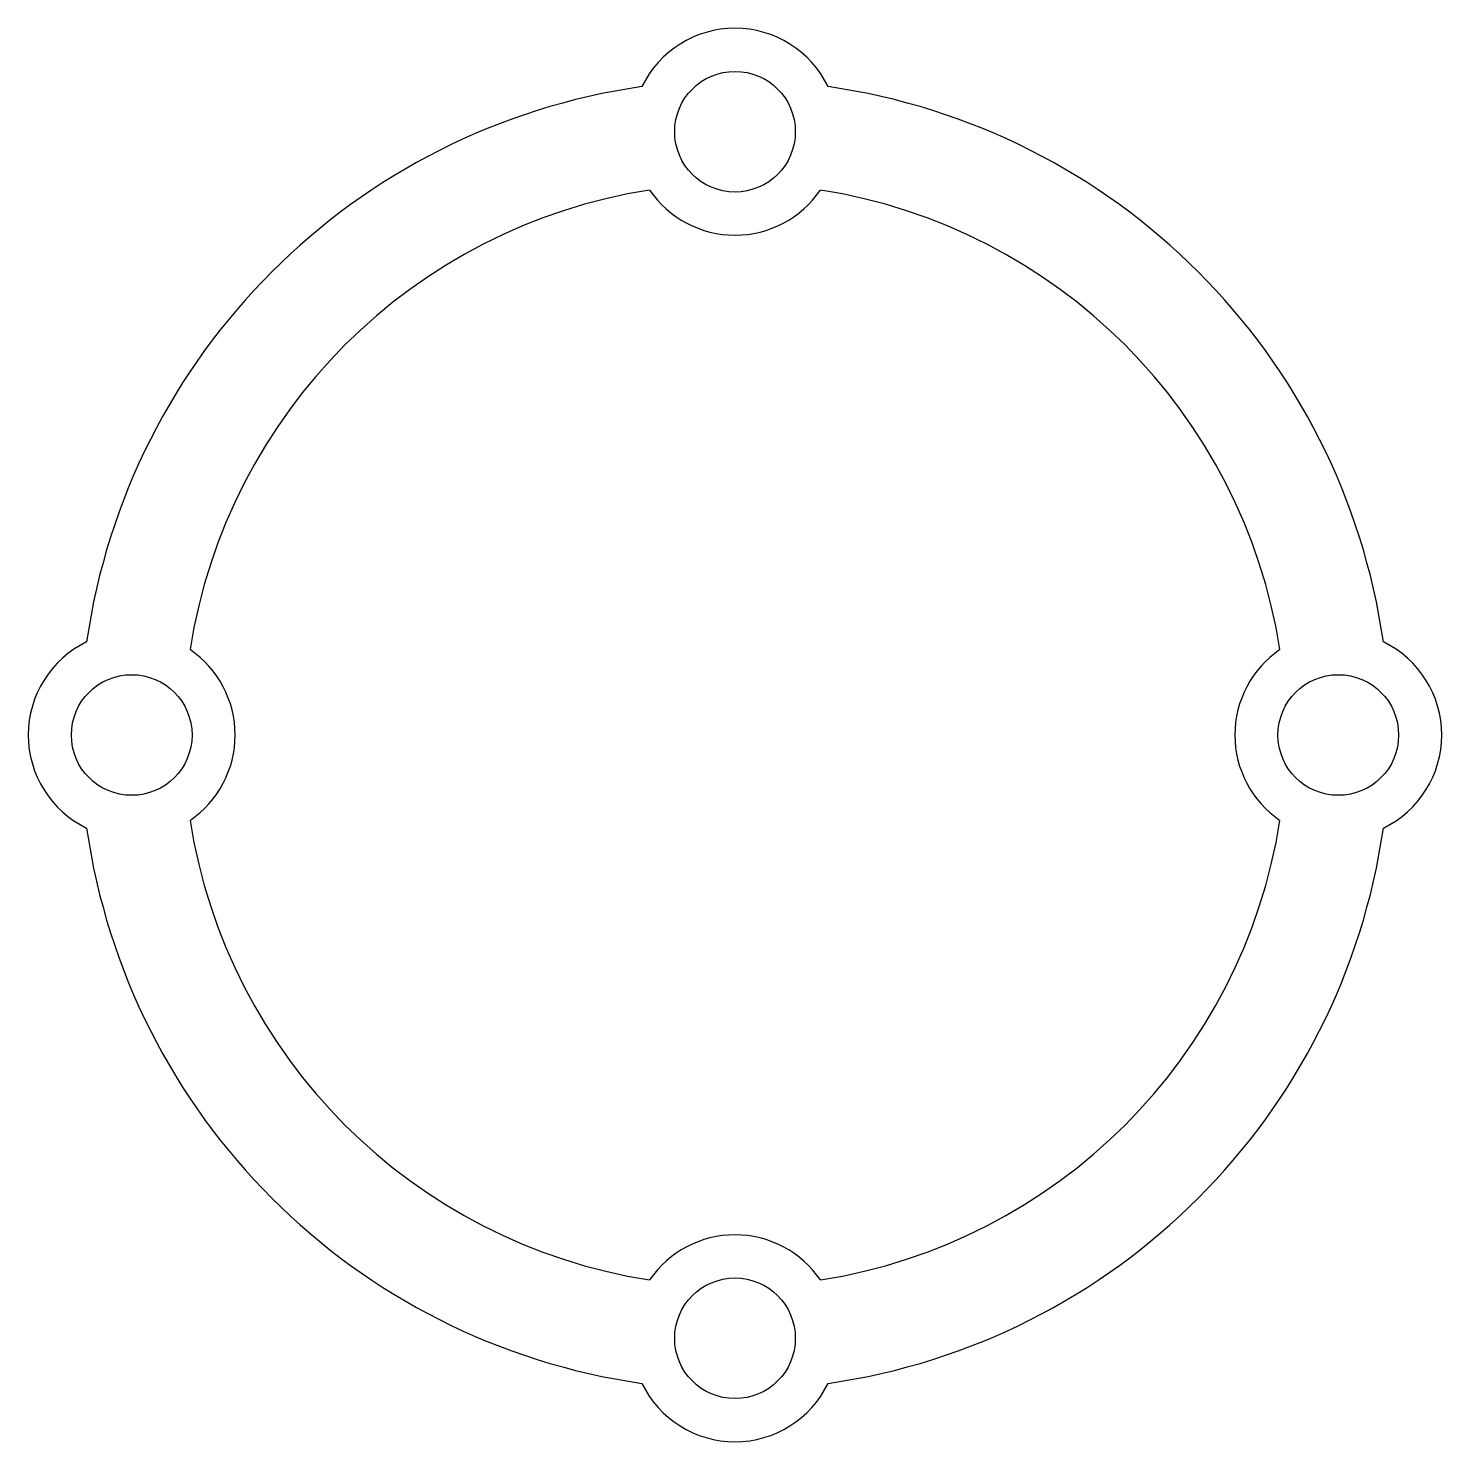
# Model space of a CAD drawing. Extents: x -20.5 to 20.5, y -20.5 to 20.5.
import ezdxf

# ---------------------------------------------------------------- set-up
doc = ezdxf.new("R2010")
doc.units = 0
doc.layers.add('VISIBLE', color=7, linetype='CONTINUOUS')

msp = doc.modelspace()

# ---------------------------------------------------------------- linework, layer by layer
at = {"layer": 'VISIBLE'}
for centre in [(0, 17.5), (-17.5, 0), (17.5, 0), (0, -17.5)]:
    msp.add_circle(centre, 1.75, dxfattribs=at)
for centre, radius, start, end in [((0, 17.5), 3, 25.8308, 154.1692), ((0, 0), 19, 98.1705, 171.8295), ((0, 0), 19, 8.1705, 81.8295), ((0, 0), 16, 98.905, 171.095), ((0, 17.5), 3, 214.3527, 325.6473), ((0, 0), 16, 8.905, 81.095), ((-17.5, 0), 3, 115.8308, 244.1692), ((-17.5, 0), 3, 304.3527, 55.6473), ((17.5, 0), 3, 124.3527, 235.6473), ((17.5, 0), 3, 295.8308, 64.1692), ((0, 0), 19, 188.1705, 261.8295), ((0, 0), 16, 188.905, 261.095), ((0, 0), 16, 278.905, 351.095), ((0, 0), 19, 278.1705, 351.8295), ((0, -17.5), 3, 34.3527, 145.6473), ((0, -17.5), 3, 205.8308, 334.1692)]:
    msp.add_arc(centre, radius, start, end, dxfattribs=at)

doc.saveas('drawing.dxf')
